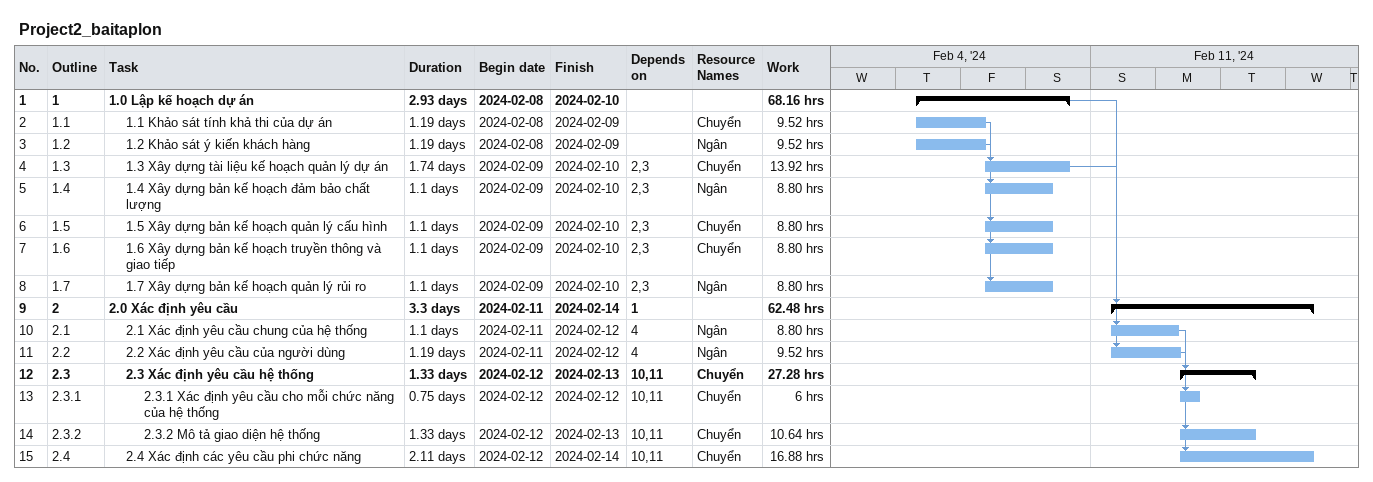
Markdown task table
Project2_baitaplon

| ID | WBS | Task | Duration | Start | Finish | Predecessors | Resources | Work (h) |
|---|---|---|---|---|---|---|---|---|
| 1 | 1 | **1.0 Lập kế hoạch dự án** | 2.93d | 2024-02-08 | 2024-02-10 |  |  | 68.16 |
| 2 | 1.1 | 1.1 Khảo sát tính khả thi của dự án | 1.19d | 2024-02-08 | 2024-02-09 |  | Chuyển | 9.52 |
| 3 | 1.2 | 1.2 Khảo sát ý kiến khách hàng | 1.19d | 2024-02-08 | 2024-02-09 |  | Ngân | 9.52 |
| 4 | 1.3 | 1.3 Xây dựng tài liệu kế hoạch quản lý dự án | 1.74d | 2024-02-09 | 2024-02-10 | 2, 3 | Chuyển | 13.92 |
| 5 | 1.4 | 1.4 Xây dựng bản kế hoạch đảm bảo chất lượng | 1.1d | 2024-02-09 | 2024-02-10 | 2, 3 | Ngân | 8.80 |
| 6 | 1.5 | 1.5 Xây dựng bản kế hoạch quản lý cấu hình | 1.1d | 2024-02-09 | 2024-02-10 | 2, 3 | Chuyển | 8.80 |
| 7 | 1.6 | 1.6 Xây dựng bản kế hoạch truyền thông và giao tiếp | 1.1d | 2024-02-09 | 2024-02-10 | 2, 3 | Chuyển | 8.80 |
| 8 | 1.7 | 1.7 Xây dựng bản kế hoạch quản lý rủi ro | 1.1d | 2024-02-09 | 2024-02-10 | 2, 3 | Ngân | 8.80 |
| 9 | 2 | **2.0 Xác định yêu cầu** | 3.3d | 2024-02-11 | 2024-02-14 | 1 |  | 62.48 |
| 10 | 2.1 | 2.1 Xác định yêu cầu chung của hệ thống | 1.1d | 2024-02-11 | 2024-02-12 | 4 | Ngân | 8.80 |
| 11 | 2.2 | 2.2 Xác định yêu cầu của người dùng | 1.19d | 2024-02-11 | 2024-02-12 | 4 | Ngân | 9.52 |
| 12 | 2.3 | **2.3 Xác định yêu cầu hệ thống** | 1.33d | 2024-02-12 | 2024-02-13 | 10, 11 | Chuyển | 27.28 |
| 13 | 2.3.1 | 2.3.1 Xác định yêu cầu cho mỗi chức năng của hệ thống | 0.75d | 2024-02-12 | 2024-02-12 | 10, 11 | Chuyển | 6 |
| 14 | 2.3.2 | 2.3.2 Mô tả giao diện hệ thống | 1.33d | 2024-02-12 | 2024-02-13 | 10, 11 | Chuyển | 10.64 |
| 15 | 2.4 | 2.4 Xác định các yêu cầu phi chức năng | 2.11d | 2024-02-12 | 2024-02-14 | 10, 11 | Chuyển | 16.88 |
